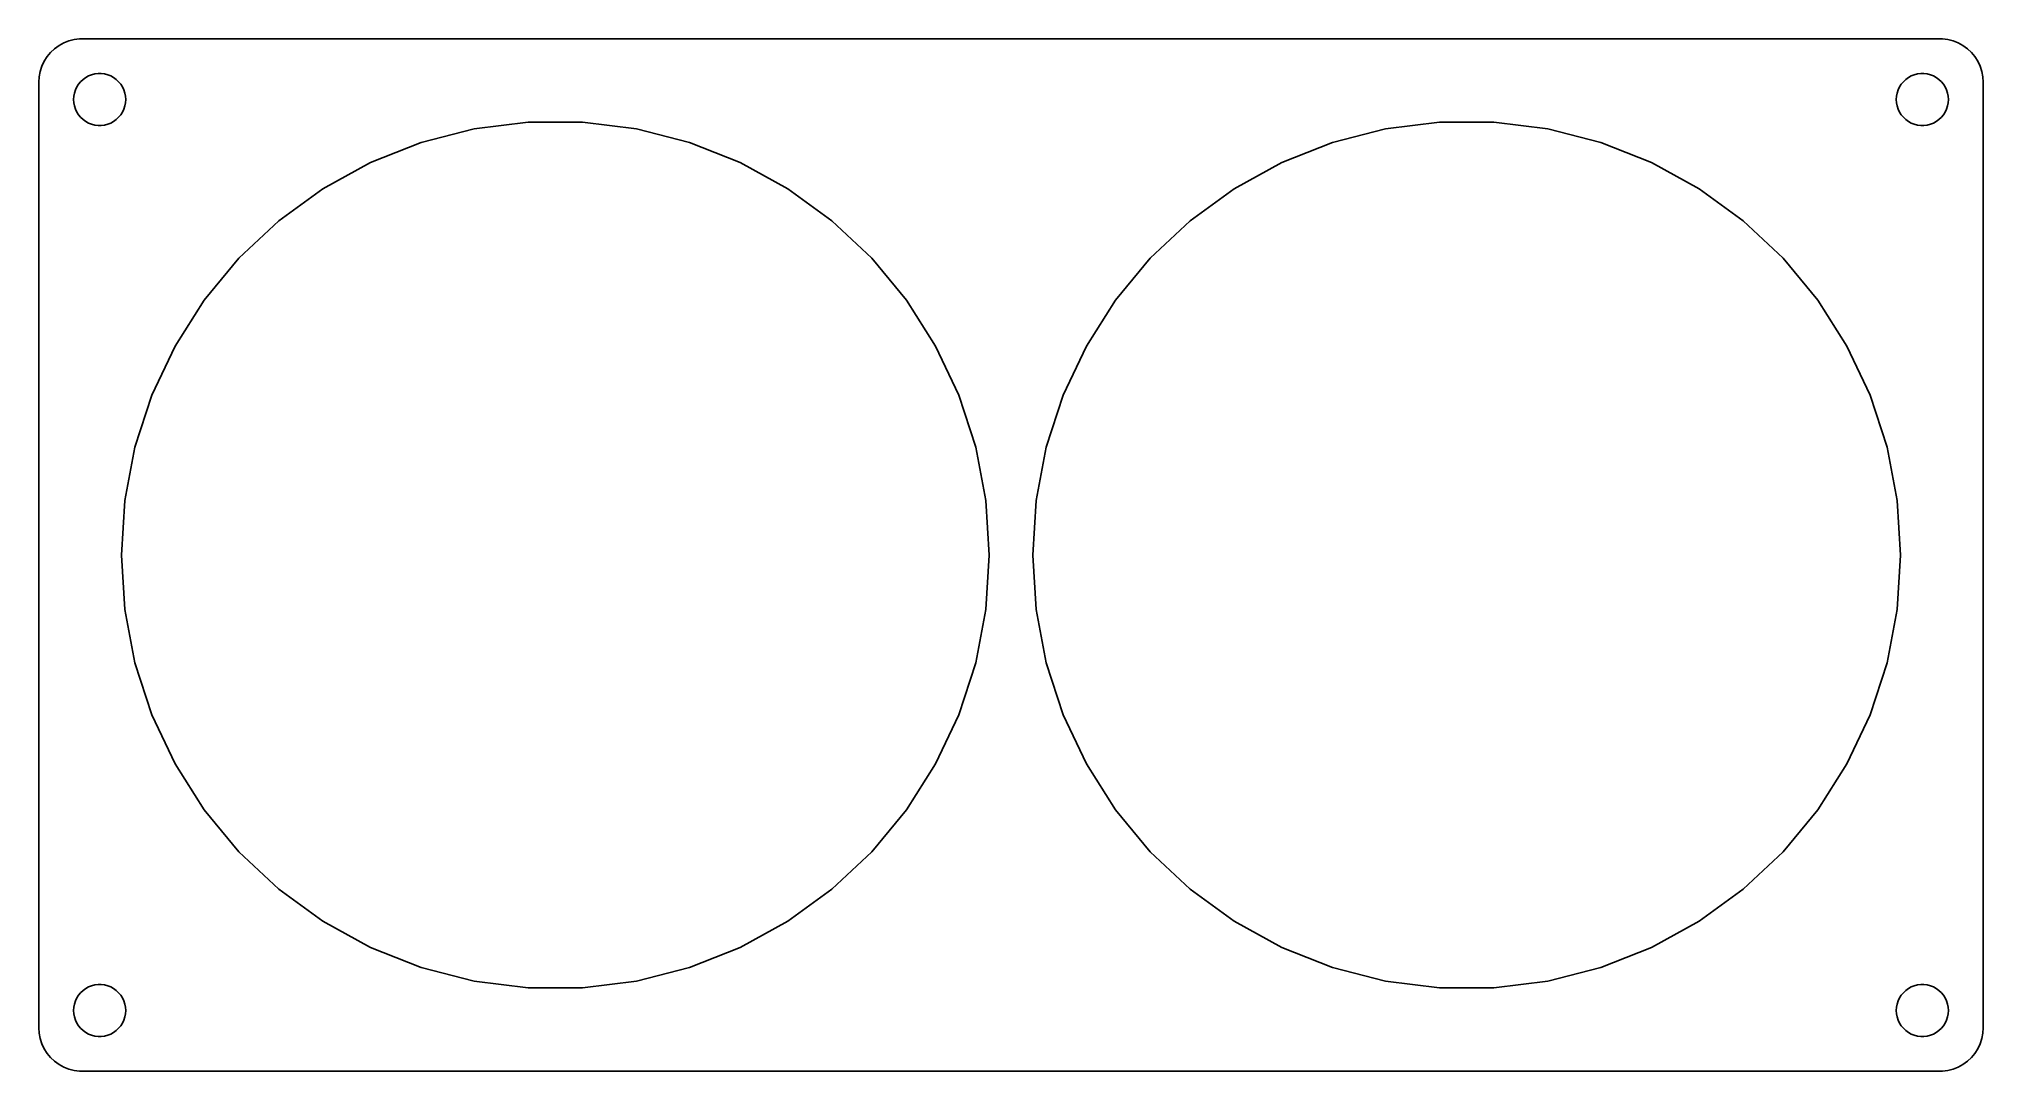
# Model space of a CAD drawing. Header units: metres. Extents: x -112 to 112, y -59 to 59.
import ezdxf

# ---------------------------------------------------------------- set-up
doc = ezdxf.new("R2010")
doc.units = ezdxf.units.M

msp = doc.modelspace()

# ---------------------------------------------------------------- linework, layer by layer
for p, q in [((-110.187, 58.3526), (-110.645, 57.9227)), ((-109.679, 58.7216), (-110.187, 58.3526)), ((-109.129, 59.0241), (-109.679, 58.7216)), ((-108.545, 59.2553), (-109.129, 59.0241)), ((-107.937, 59.4114), (-108.545, 59.2553)), ((-107.314, 59.4901), (-107.937, 59.4114)), ((107.314, 59.4901), (-107.314, 59.4901)), ((107.937, 59.4114), (107.314, 59.4901)), ((108.545, 59.2553), (107.937, 59.4114)), ((109.129, 59.0241), (108.545, 59.2553)), ((109.679, 58.7216), (109.129, 59.0241)), ((110.187, 58.3526), (109.679, 58.7216)), ((110.645, 57.9227), (110.187, 58.3526)), ((-111.649, 56.3406), (-111.843, 55.7434)), ((-111.382, 56.9088), (-111.649, 56.3406)), ((-111.045, 57.4389), (-111.382, 56.9088)), ((-110.645, 57.9227), (-111.045, 57.4389)), ((111.045, 57.4389), (110.645, 57.9227)), ((111.382, 56.9088), (111.045, 57.4389)), ((111.649, 56.3406), (111.382, 56.9088)), ((111.843, 55.7434), (111.649, 56.3406)), ((-111.961, 55.1267), (-112, 54.5)), ((-112, 54.5), (-112, -54.5)), ((-111.843, 55.7434), (-111.961, 55.1267)), ((-107.789, 53.6044), (-107.629, 53.9453)), ((-107.629, 53.9453), (-107.427, 54.2634)), ((-107.427, 54.2634), (-107.187, 54.5536)), ((-107.187, 54.5536), (-106.912, 54.8115)), ((-106.912, 54.8115), (-106.607, 55.033)), ((-106.607, 55.033), (-106.277, 55.2145)), ((-106.277, 55.2145), (-105.927, 55.3532)), ((-105.927, 55.3532), (-105.562, 55.4469)), ((-105.562, 55.4469), (-105.188, 55.4941)), ((-105.188, 55.4941), (-104.812, 55.4941)), ((-104.812, 55.4941), (-104.438, 55.4469)), ((-104.438, 55.4469), (-104.073, 55.3532)), ((-104.073, 55.3532), (-103.723, 55.2145)), ((-103.723, 55.2145), (-103.393, 55.033)), ((-103.393, 55.033), (-103.088, 54.8115)), ((-103.088, 54.8115), (-102.813, 54.5536)), ((-102.813, 54.5536), (-102.573, 54.2634)), ((-102.573, 54.2634), (-102.371, 53.9453)), ((-102.371, 53.9453), (-102.211, 53.6044)), ((102.211, 53.6044), (102.371, 53.9453)), ((102.371, 53.9453), (102.573, 54.2634)), ((102.573, 54.2634), (102.813, 54.5536)), ((102.813, 54.5536), (103.088, 54.8115)), ((103.088, 54.8115), (103.393, 55.033)), ((103.393, 55.033), (103.723, 55.2145)), ((103.723, 55.2145), (104.073, 55.3532)), ((104.073, 55.3532), (104.438, 55.4469)), ((104.438, 55.4469), (104.812, 55.4941)), ((104.812, 55.4941), (105.188, 55.4941)), ((105.188, 55.4941), (105.562, 55.4469)), ((105.562, 55.4469), (105.927, 55.3532)), ((105.927, 55.3532), (106.277, 55.2145)), ((106.277, 55.2145), (106.607, 55.033)), ((106.607, 55.033), (106.912, 54.8115)), ((106.912, 54.8115), (107.187, 54.5536)), ((107.187, 54.5536), (107.427, 54.2634)), ((107.427, 54.2634), (107.629, 53.9453)), ((107.629, 53.9453), (107.789, 53.6044)), ((111.961, 55.1267), (111.843, 55.7434)), ((112, 54.5), (111.961, 55.1267)), ((112, -54.5), (112, 54.5)), ((-108, 52.5), (-107.976, 52.876)), ((-107.976, 52.124), (-108, 52.5)), ((-107.976, 52.876), (-107.906, 53.2461)), ((-107.906, 51.7539), (-107.976, 52.124)), ((-107.906, 53.2461), (-107.789, 53.6044)), ((-107.789, 51.3956), (-107.906, 51.7539)), ((-102.211, 53.6044), (-102.094, 53.2461)), ((-102.094, 51.7539), (-102.211, 51.3956)), ((-102.094, 53.2461), (-102.024, 52.876)), ((-102.024, 52.124), (-102.094, 51.7539)), ((-102.024, 52.876), (-102, 52.5)), ((-102, 52.5), (-102.024, 52.124)), ((102, 52.5), (102.024, 52.876)), ((102.024, 52.124), (102, 52.5)), ((102.024, 52.876), (102.094, 53.2461)), ((102.094, 51.7539), (102.024, 52.124)), ((102.094, 53.2461), (102.211, 53.6044)), ((102.211, 51.3956), (102.094, 51.7539)), ((107.789, 53.6044), (107.906, 53.2461)), ((107.906, 51.7539), (107.789, 51.3956)), ((107.906, 53.2461), (107.976, 52.876)), ((107.976, 52.124), (107.906, 51.7539)), ((107.976, 52.876), (108, 52.5)), ((108, 52.5), (107.976, 52.124)), ((-107.629, 51.0547), (-107.789, 51.3956)), ((-107.427, 50.7366), (-107.629, 51.0547)), ((-107.187, 50.4464), (-107.427, 50.7366)), ((-106.912, 50.1885), (-107.187, 50.4464)), ((-106.607, 49.967), (-106.912, 50.1885)), ((-106.277, 49.7855), (-106.607, 49.967)), ((-105.927, 49.6468), (-106.277, 49.7855)), ((-105.562, 49.5531), (-105.927, 49.6468)), ((-105.188, 49.5059), (-105.562, 49.5531)), ((-104.812, 49.5059), (-105.188, 49.5059)), ((-104.438, 49.5531), (-104.812, 49.5059)), ((-104.073, 49.6468), (-104.438, 49.5531)), ((-103.723, 49.7855), (-104.073, 49.6468)), ((-103.393, 49.967), (-103.723, 49.7855)), ((-103.088, 50.1885), (-103.393, 49.967)), ((-102.813, 50.4464), (-103.088, 50.1885)), ((-102.573, 50.7366), (-102.813, 50.4464)), ((-102.371, 51.0547), (-102.573, 50.7366)), ((-102.211, 51.3956), (-102.371, 51.0547)), ((-61.8691, 49.1143), (-55.6395, 49.9013)), ((-55.6395, 49.9013), (-49.3605, 49.9013)), ((-49.3605, 49.9013), (-43.1309, 49.1143)), ((43.1309, 49.1143), (49.3605, 49.9013)), ((49.3605, 49.9013), (55.6395, 49.9013)), ((55.6395, 49.9013), (61.8691, 49.1143)), ((102.371, 51.0547), (102.211, 51.3956)), ((102.573, 50.7366), (102.371, 51.0547)), ((102.813, 50.4464), (102.573, 50.7366)), ((103.088, 50.1885), (102.813, 50.4464)), ((103.393, 49.967), (103.088, 50.1885)), ((103.723, 49.7855), (103.393, 49.967)), ((104.073, 49.6468), (103.723, 49.7855)), ((104.438, 49.5531), (104.073, 49.6468)), ((104.812, 49.5059), (104.438, 49.5531)), ((105.188, 49.5059), (104.812, 49.5059)), ((105.562, 49.5531), (105.188, 49.5059)), ((105.927, 49.6468), (105.562, 49.5531)), ((106.277, 49.7855), (105.927, 49.6468)), ((106.607, 49.967), (106.277, 49.7855)), ((106.912, 50.1885), (106.607, 49.967)), ((107.187, 50.4464), (106.912, 50.1885)), ((107.427, 50.7366), (107.187, 50.4464)), ((107.629, 51.0547), (107.427, 50.7366)), ((107.789, 51.3956), (107.629, 51.0547)), ((-73.789, 45.2413), (-67.9509, 47.5528)), ((-67.9509, 47.5528), (-61.8691, 49.1143)), ((-43.1309, 49.1143), (-37.0491, 47.5528)), ((-37.0491, 47.5528), (-31.211, 45.2413)), ((31.211, 45.2413), (37.0491, 47.5528)), ((37.0491, 47.5528), (43.1309, 49.1143)), ((61.8691, 49.1143), (67.9509, 47.5528)), ((67.9509, 47.5528), (73.789, 45.2413)), ((-79.2913, 42.2164), (-73.789, 45.2413)), ((-31.211, 45.2413), (-25.7086, 42.2164)), ((25.7086, 42.2164), (31.211, 45.2413)), ((73.789, 45.2413), (79.2913, 42.2164)), ((-84.3712, 38.5257), (-79.2913, 42.2164)), ((-25.7086, 42.2164), (-20.6288, 38.5257)), ((20.6288, 38.5257), (25.7086, 42.2164)), ((79.2913, 42.2164), (84.3712, 38.5257)), ((-88.9484, 34.2274), (-84.3712, 38.5257)), ((-20.6288, 38.5257), (-16.0516, 34.2274)), ((16.0516, 34.2274), (20.6288, 38.5257)), ((84.3712, 38.5257), (88.9484, 34.2274)), ((-92.9509, 29.3893), (-88.9484, 34.2274)), ((-16.0516, 34.2274), (-12.0491, 29.3893)), ((12.0491, 29.3893), (16.0516, 34.2274)), ((88.9484, 34.2274), (92.9509, 29.3893)), ((-96.3153, 24.0877), (-92.9509, 29.3893)), ((-12.0491, 29.3893), (-8.68466, 24.0877)), ((8.68466, 24.0877), (12.0491, 29.3893)), ((92.9509, 29.3893), (96.3153, 24.0877)), ((-98.9888, 18.4062), (-96.3153, 24.0877)), ((-8.68466, 24.0877), (-6.01117, 18.4062)), ((6.01117, 18.4062), (8.68466, 24.0877)), ((96.3153, 24.0877), (98.9888, 18.4062)), ((-100.929, 12.4345), (-98.9888, 18.4062)), ((-6.01117, 18.4062), (-4.07083, 12.4345)), ((4.07083, 12.4345), (6.01117, 18.4062)), ((98.9888, 18.4062), (100.929, 12.4345)), ((-102.106, 6.26665), (-100.929, 12.4345)), ((-4.07083, 12.4345), (-2.89426, 6.26665)), ((2.89426, 6.26665), (4.07083, 12.4345)), ((100.929, 12.4345), (102.106, 6.26665)), ((-102.5, 0), (-102.106, 6.26665)), ((-2.89426, 6.26665), (-2.5, 0)), ((2.5, 0), (2.89426, 6.26665)), ((102.106, 6.26665), (102.5, 0)), ((-102.106, -6.26665), (-102.5, 0)), ((-2.5, 0), (-2.89426, -6.26665)), ((2.89426, -6.26665), (2.5, 0)), ((102.5, 0), (102.106, -6.26665)), ((-100.929, -12.4345), (-102.106, -6.26665)), ((-2.89426, -6.26665), (-4.07083, -12.4345)), ((4.07083, -12.4345), (2.89426, -6.26665)), ((102.106, -6.26665), (100.929, -12.4345)), ((-98.9888, -18.4062), (-100.929, -12.4345)), ((-4.07083, -12.4345), (-6.01117, -18.4062)), ((6.01117, -18.4062), (4.07083, -12.4345)), ((100.929, -12.4345), (98.9888, -18.4062)), ((-96.3153, -24.0877), (-98.9888, -18.4062)), ((-6.01117, -18.4062), (-8.68466, -24.0877)), ((8.68466, -24.0877), (6.01117, -18.4062)), ((98.9888, -18.4062), (96.3153, -24.0877)), ((-92.9509, -29.3893), (-96.3153, -24.0877)), ((-8.68466, -24.0877), (-12.0491, -29.3893)), ((12.0491, -29.3893), (8.68466, -24.0877)), ((96.3153, -24.0877), (92.9509, -29.3893)), ((-88.9484, -34.2274), (-92.9509, -29.3893)), ((-12.0491, -29.3893), (-16.0516, -34.2274)), ((16.0516, -34.2274), (12.0491, -29.3893)), ((92.9509, -29.3893), (88.9484, -34.2274)), ((-84.3712, -38.5257), (-88.9484, -34.2274)), ((-16.0516, -34.2274), (-20.6288, -38.5257)), ((20.6288, -38.5257), (16.0516, -34.2274)), ((88.9484, -34.2274), (84.3712, -38.5257)), ((-79.2913, -42.2164), (-84.3712, -38.5257)), ((-20.6288, -38.5257), (-25.7086, -42.2164)), ((25.7086, -42.2164), (20.6288, -38.5257)), ((84.3712, -38.5257), (79.2913, -42.2164)), ((-73.789, -45.2413), (-79.2913, -42.2164)), ((-25.7086, -42.2164), (-31.211, -45.2413)), ((31.211, -45.2413), (25.7086, -42.2164)), ((79.2913, -42.2164), (73.789, -45.2413)), ((-67.9509, -47.5528), (-73.789, -45.2413)), ((-31.211, -45.2413), (-37.0491, -47.5528)), ((37.0491, -47.5528), (31.211, -45.2413)), ((73.789, -45.2413), (67.9509, -47.5528)), ((-61.8691, -49.1143), (-67.9509, -47.5528)), ((-55.6395, -49.9013), (-61.8691, -49.1143)), ((-43.1309, -49.1143), (-49.3605, -49.9013)), ((-37.0491, -47.5528), (-43.1309, -49.1143)), ((43.1309, -49.1143), (37.0491, -47.5528)), ((49.3605, -49.9013), (43.1309, -49.1143)), ((61.8691, -49.1143), (55.6395, -49.9013)), ((67.9509, -47.5528), (61.8691, -49.1143)), ((-107.906, -51.7539), (-107.789, -51.3956)), ((-107.789, -51.3956), (-107.629, -51.0547)), ((-107.629, -51.0547), (-107.427, -50.7366)), ((-107.427, -50.7366), (-107.187, -50.4464)), ((-107.187, -50.4464), (-106.912, -50.1885)), ((-106.912, -50.1885), (-106.607, -49.967)), ((-106.607, -49.967), (-106.277, -49.7855)), ((-106.277, -49.7855), (-105.927, -49.6468)), ((-105.927, -49.6468), (-105.562, -49.5531)), ((-105.562, -49.5531), (-105.188, -49.5059)), ((-105.188, -49.5059), (-104.812, -49.5059)), ((-104.812, -49.5059), (-104.438, -49.5531)), ((-104.438, -49.5531), (-104.073, -49.6468)), ((-104.073, -49.6468), (-103.723, -49.7855)), ((-103.723, -49.7855), (-103.393, -49.967)), ((-103.393, -49.967), (-103.088, -50.1885)), ((-103.088, -50.1885), (-102.813, -50.4464)), ((-102.813, -50.4464), (-102.573, -50.7366)), ((-102.573, -50.7366), (-102.371, -51.0547)), ((-102.371, -51.0547), (-102.211, -51.3956)), ((-102.211, -51.3956), (-102.094, -51.7539)), ((-49.3605, -49.9013), (-55.6395, -49.9013)), ((55.6395, -49.9013), (49.3605, -49.9013)), ((102.094, -51.7539), (102.211, -51.3956)), ((102.211, -51.3956), (102.371, -51.0547)), ((102.371, -51.0547), (102.573, -50.7366)), ((102.573, -50.7366), (102.813, -50.4464)), ((102.813, -50.4464), (103.088, -50.1885)), ((103.088, -50.1885), (103.393, -49.967)), ((103.393, -49.967), (103.723, -49.7855)), ((103.723, -49.7855), (104.073, -49.6468)), ((104.073, -49.6468), (104.438, -49.5531)), ((104.438, -49.5531), (104.812, -49.5059)), ((104.812, -49.5059), (105.188, -49.5059)), ((105.188, -49.5059), (105.562, -49.5531)), ((105.562, -49.5531), (105.927, -49.6468)), ((105.927, -49.6468), (106.277, -49.7855)), ((106.277, -49.7855), (106.607, -49.967)), ((106.607, -49.967), (106.912, -50.1885)), ((106.912, -50.1885), (107.187, -50.4464)), ((107.187, -50.4464), (107.427, -50.7366)), ((107.427, -50.7366), (107.629, -51.0547)), ((107.629, -51.0547), (107.789, -51.3956)), ((107.789, -51.3956), (107.906, -51.7539)), ((-108, -52.5), (-107.976, -52.124)), ((-107.976, -52.876), (-108, -52.5)), ((-107.976, -52.124), (-107.906, -51.7539)), ((-107.906, -53.2461), (-107.976, -52.876)), ((-107.789, -53.6044), (-107.906, -53.2461)), ((-107.629, -53.9453), (-107.789, -53.6044)), ((-102.211, -53.6044), (-102.371, -53.9453)), ((-102.094, -53.2461), (-102.211, -53.6044)), ((-102.094, -51.7539), (-102.024, -52.124)), ((-102.024, -52.876), (-102.094, -53.2461)), ((-102.024, -52.124), (-102, -52.5)), ((-102, -52.5), (-102.024, -52.876)), ((102, -52.5), (102.024, -52.124)), ((102.024, -52.876), (102, -52.5)), ((102.024, -52.124), (102.094, -51.7539)), ((102.094, -53.2461), (102.024, -52.876)), ((102.211, -53.6044), (102.094, -53.2461)), ((102.371, -53.9453), (102.211, -53.6044)), ((107.789, -53.6044), (107.629, -53.9453)), ((107.906, -53.2461), (107.789, -53.6044)), ((107.906, -51.7539), (107.976, -52.124)), ((107.976, -52.876), (107.906, -53.2461)), ((107.976, -52.124), (108, -52.5)), ((108, -52.5), (107.976, -52.876)), ((-112, -54.5), (-111.961, -55.1267)), ((-111.961, -55.1267), (-111.843, -55.7434)), ((-111.843, -55.7434), (-111.649, -56.3406)), ((-107.427, -54.2634), (-107.629, -53.9453)), ((-107.187, -54.5536), (-107.427, -54.2634)), ((-106.912, -54.8115), (-107.187, -54.5536)), ((-106.607, -55.033), (-106.912, -54.8115)), ((-106.277, -55.2145), (-106.607, -55.033)), ((-105.927, -55.3532), (-106.277, -55.2145)), ((-105.562, -55.4469), (-105.927, -55.3532)), ((-105.188, -55.4941), (-105.562, -55.4469)), ((-104.812, -55.4941), (-105.188, -55.4941)), ((-104.438, -55.4469), (-104.812, -55.4941)), ((-104.073, -55.3532), (-104.438, -55.4469)), ((-103.723, -55.2145), (-104.073, -55.3532)), ((-103.393, -55.033), (-103.723, -55.2145)), ((-103.088, -54.8115), (-103.393, -55.033)), ((-102.813, -54.5536), (-103.088, -54.8115)), ((-102.573, -54.2634), (-102.813, -54.5536)), ((-102.371, -53.9453), (-102.573, -54.2634)), ((102.573, -54.2634), (102.371, -53.9453)), ((102.813, -54.5536), (102.573, -54.2634)), ((103.088, -54.8115), (102.813, -54.5536)), ((103.393, -55.033), (103.088, -54.8115)), ((103.723, -55.2145), (103.393, -55.033)), ((104.073, -55.3532), (103.723, -55.2145)), ((104.438, -55.4469), (104.073, -55.3532)), ((104.812, -55.4941), (104.438, -55.4469)), ((105.188, -55.4941), (104.812, -55.4941)), ((105.562, -55.4469), (105.188, -55.4941)), ((105.927, -55.3532), (105.562, -55.4469)), ((106.277, -55.2145), (105.927, -55.3532)), ((106.607, -55.033), (106.277, -55.2145)), ((106.912, -54.8115), (106.607, -55.033)), ((107.187, -54.5536), (106.912, -54.8115)), ((107.427, -54.2634), (107.187, -54.5536)), ((107.629, -53.9453), (107.427, -54.2634)), ((111.649, -56.3406), (111.843, -55.7434)), ((111.843, -55.7434), (111.961, -55.1267)), ((111.961, -55.1267), (112, -54.5)), ((-111.649, -56.3406), (-111.382, -56.9088)), ((-111.382, -56.9088), (-111.045, -57.4389)), ((-111.045, -57.4389), (-110.645, -57.9227)), ((-110.645, -57.9227), (-110.187, -58.3526)), ((110.187, -58.3526), (110.645, -57.9227)), ((110.645, -57.9227), (111.045, -57.4389)), ((111.045, -57.4389), (111.382, -56.9088)), ((111.382, -56.9088), (111.649, -56.3406)), ((-110.187, -58.3526), (-109.679, -58.7216)), ((-109.679, -58.7216), (-109.129, -59.0241)), ((-109.129, -59.0241), (-108.545, -59.2553)), ((-108.545, -59.2553), (-107.937, -59.4114)), ((-107.937, -59.4114), (-107.314, -59.4901)), ((-107.314, -59.4901), (107.314, -59.4901)), ((107.314, -59.4901), (107.937, -59.4114)), ((107.937, -59.4114), (108.545, -59.2553)), ((108.545, -59.2553), (109.129, -59.0241)), ((109.129, -59.0241), (109.679, -58.7216)), ((109.679, -58.7216), (110.187, -58.3526))]:
    msp.add_line(p, q)

doc.saveas('drawing.dxf')
